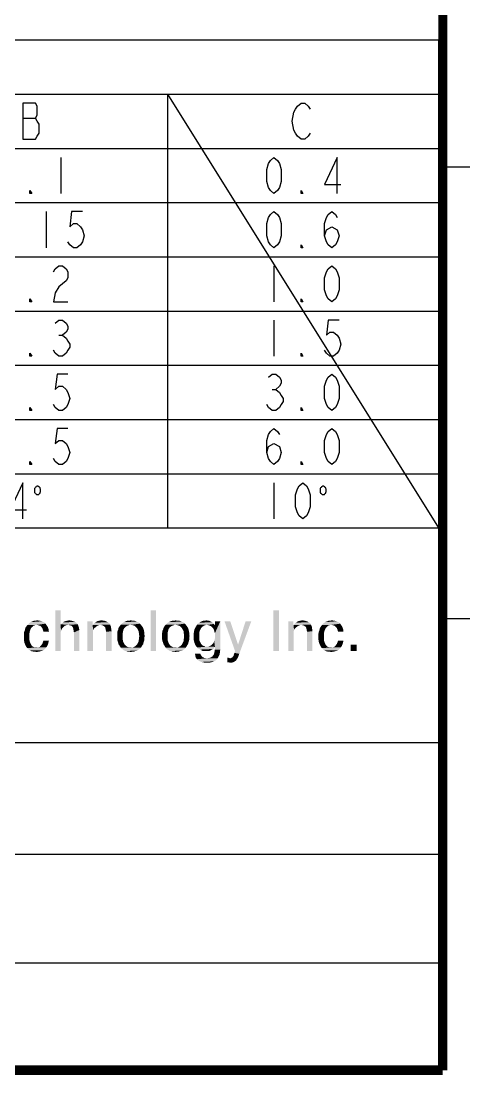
# Model space of a CAD drawing. Header units: millimetres. Extents: x 15 to 418, y 12 to 300.
# Drawn here: x 388.7 to 413.5, y 17.8 to 76.1 of the extents above; entities that cross this region are included whole.
import ezdxf

# ---------------------------------------------------------------- set-up
doc = ezdxf.new("R2010")
doc.units = ezdxf.units.MM
doc.header["$LTSCALE"] = 23.1
doc.layers.get('0').update_dxf_attribs({"linetype": 'CONTINUOUS'})

msp = doc.modelspace()

# ---------------------------------------------------------------- linework, layer by layer
at = {"color": 2, "linetype": 'Continuous'}
for p, q in [((341.757, 75.014), (411.757, 75.014)), ((411.757, 75.014), (411.757, 48.014)), ((341.757, 72.014), (411.757, 72.014)), ((396.757, 72.014), (396.757, 48.014)), ((341.757, 69.014), (411.757, 69.014)), ((341.757, 66.014), (411.757, 66.014)), ((341.757, 63.014), (411.757, 63.014)), ((341.757, 60.014), (411.757, 60.014)), ((341.757, 57.014), (411.757, 57.014)), ((341.757, 54.014), (411.757, 54.014)), ((341.757, 51.014), (411.757, 51.014)), ((226.877, 48.014), (411.752, 48.014)), ((341.757, 48.014), (411.757, 48.014)), ((411.752, 48.014), (411.752, 18.248)), ((251.877, 36.139), (411.752, 36.139)), ((251.877, 29.967), (411.752, 29.967)), ((291.877, 23.951), (411.752, 23.951)), ((226.877, 18.248), (411.752, 18.248))]:
    msp.add_line(p, q, dxfattribs=at)
msp.add_line((396.757, 72.014), (411.752, 48.014))
at = {"color": 5, "linetype": 'Continuous'}
for p, q in [((388.757, 70.681), (389.457, 70.681)), ((390.857, 68.514), (390.857, 66.514)), ((390.057, 65.514), (390.057, 63.514)), ((402.657, 62.514), (402.657, 60.514)), ((402.657, 59.514), (402.657, 57.514)), ((390.757, 58.681), (390.957, 58.681)), ((402.557, 55.681), (402.757, 55.681)), ((402.657, 50.514), (402.657, 48.514))]:
    msp.add_line(p, q, dxfattribs=at)
at = {"color": 7, "linetype": 'Continuous'}
for p, q in [((412, 68), (413.5, 68)), ((412, 43), (413.5, 43))]:
    msp.add_line(p, q, dxfattribs=at)
at = {"color": 7, "linetype": 'Continuous', "const_width": 0.5}
for points in [[(412, 18), (412, 293)], [(22, 18), (412, 18)]]:
    msp.add_lwpolyline(points, dxfattribs=at)
at = {"color": 5, "linetype": 'Continuous'}
for points in [[(388.757, 71.514), (388.757, 69.514), (389.457, 69.514), (389.557, 69.681), (389.657, 69.848), (389.657, 70.348), (389.557, 70.514), (389.457, 70.681), (389.557, 70.848), (389.557, 71.348), (389.457, 71.514), (388.757, 71.514)], [(404.657, 69.848), (404.557, 69.681), (404.357, 69.514), (404.157, 69.514), (403.957, 69.681), (403.857, 69.848), (403.757, 70.014), (403.657, 70.514), (403.757, 71.014), (403.857, 71.181), (403.957, 71.348), (404.157, 71.514), (404.357, 71.514), (404.557, 71.348), (404.657, 71.181)], [(402.657, 66.514), (402.457, 66.681), (402.357, 66.848), (402.257, 67.181), (402.257, 67.848), (402.357, 68.181), (402.457, 68.348), (402.657, 68.514), (402.857, 68.348), (402.957, 68.181), (403.057, 67.848), (403.057, 67.181), (402.957, 66.848), (402.857, 66.681), (402.657, 66.514)], [(406.157, 66.514), (406.157, 68.514), (405.457, 67.014), (406.357, 67.014)], [(389.257, 66.514), (389.157, 66.514), (389.157, 66.681), (389.257, 66.514)], [(404.257, 66.514), (404.157, 66.514), (404.157, 66.681), (404.257, 66.514)], [(392.057, 65.514), (391.457, 65.514), (391.357, 64.681), (391.557, 64.848), (391.757, 64.848), (391.957, 64.681), (392.057, 64.514), (392.157, 64.181), (392.057, 63.848), (391.957, 63.681), (391.757, 63.514), (391.557, 63.514), (391.357, 63.681), (391.257, 63.848)], [(402.657, 63.514), (402.457, 63.681), (402.357, 63.848), (402.257, 64.181), (402.257, 64.848), (402.357, 65.181), (402.457, 65.348), (402.657, 65.514), (402.857, 65.348), (402.957, 65.181), (403.057, 64.848), (403.057, 64.181), (402.957, 63.848), (402.857, 63.681), (402.657, 63.514)], [(405.457, 64.181), (405.557, 64.514), (405.857, 64.681), (406.157, 64.514), (406.257, 64.181), (406.157, 63.848), (406.057, 63.681), (405.857, 63.514), (405.657, 63.681), (405.557, 63.848), (405.457, 64.181), (405.457, 64.848), (405.557, 65.181), (405.657, 65.348), (405.857, 65.514), (406.057, 65.348), (406.157, 65.181)], [(404.257, 63.514), (404.157, 63.514), (404.157, 63.681), (404.257, 63.514)], [(390.457, 62.181), (390.557, 62.348), (390.757, 62.514), (390.957, 62.514), (391.157, 62.348), (391.257, 62.181), (391.257, 61.848), (391.157, 61.681), (390.957, 61.514), (390.757, 61.348), (390.557, 61.014), (390.457, 60.514), (391.257, 60.514)], [(405.857, 60.514), (405.657, 60.681), (405.557, 60.848), (405.457, 61.181), (405.457, 61.848), (405.557, 62.181), (405.657, 62.348), (405.857, 62.514), (406.057, 62.348), (406.157, 62.181), (406.257, 61.848), (406.257, 61.181), (406.157, 60.848), (406.057, 60.681), (405.857, 60.514)], [(389.257, 60.514), (389.157, 60.514), (389.157, 60.681), (389.257, 60.514)], [(404.257, 60.514), (404.157, 60.514), (404.157, 60.681), (404.257, 60.514)], [(390.557, 59.348), (390.757, 59.514), (390.957, 59.514), (391.157, 59.348), (391.257, 59.181), (391.257, 59.014), (391.157, 58.848), (390.957, 58.681), (391.157, 58.514), (391.257, 58.348), (391.357, 58.181), (391.357, 58.014), (391.257, 57.848), (391.157, 57.681), (390.957, 57.514), (390.757, 57.514), (390.557, 57.681), (390.457, 57.848)], [(406.257, 59.514), (405.657, 59.514), (405.557, 58.681), (405.757, 58.848), (405.957, 58.848), (406.157, 58.681), (406.257, 58.514), (406.357, 58.181), (406.257, 57.848), (406.157, 57.681), (405.957, 57.514), (405.757, 57.514), (405.557, 57.681), (405.457, 57.848)], [(389.257, 57.514), (389.157, 57.514), (389.157, 57.681), (389.257, 57.514)], [(404.257, 57.514), (404.157, 57.514), (404.157, 57.681), (404.257, 57.514)], [(391.257, 56.514), (390.657, 56.514), (390.557, 55.681), (390.757, 55.848), (390.957, 55.848), (391.157, 55.681), (391.257, 55.514), (391.357, 55.181), (391.257, 54.848), (391.157, 54.681), (390.957, 54.514), (390.757, 54.514), (390.557, 54.681), (390.457, 54.848)], [(402.357, 56.348), (402.557, 56.514), (402.757, 56.514), (402.957, 56.348), (403.057, 56.181), (403.057, 56.014), (402.957, 55.848), (402.757, 55.681), (402.957, 55.514), (403.057, 55.348), (403.157, 55.181), (403.157, 55.014), (403.057, 54.848), (402.957, 54.681), (402.757, 54.514), (402.557, 54.514), (402.357, 54.681), (402.257, 54.848)], [(405.857, 54.514), (405.657, 54.681), (405.557, 54.848), (405.457, 55.181), (405.457, 55.848), (405.557, 56.181), (405.657, 56.348), (405.857, 56.514), (406.057, 56.348), (406.157, 56.181), (406.257, 55.848), (406.257, 55.181), (406.157, 54.848), (406.057, 54.681), (405.857, 54.514)], [(389.257, 54.514), (389.157, 54.514), (389.157, 54.681), (389.257, 54.514)], [(404.257, 54.514), (404.157, 54.514), (404.157, 54.681), (404.257, 54.514)], [(391.257, 53.514), (390.657, 53.514), (390.557, 52.681), (390.757, 52.848), (390.957, 52.848), (391.157, 52.681), (391.257, 52.514), (391.357, 52.181), (391.257, 51.848), (391.157, 51.681), (390.957, 51.514), (390.757, 51.514), (390.557, 51.681), (390.457, 51.848)], [(402.257, 52.181), (402.357, 52.514), (402.657, 52.681), (402.957, 52.514), (403.057, 52.181), (402.957, 51.848), (402.857, 51.681), (402.657, 51.514), (402.457, 51.681), (402.357, 51.848), (402.257, 52.181), (402.257, 52.848), (402.357, 53.181), (402.457, 53.348), (402.657, 53.514), (402.857, 53.348), (402.957, 53.181)], [(405.857, 51.514), (405.657, 51.681), (405.557, 51.848), (405.457, 52.181), (405.457, 52.848), (405.557, 53.181), (405.657, 53.348), (405.857, 53.514), (406.057, 53.348), (406.157, 53.181), (406.257, 52.848), (406.257, 52.181), (406.157, 51.848), (406.057, 51.681), (405.857, 51.514)], [(389.257, 51.514), (389.157, 51.514), (389.157, 51.681), (389.257, 51.514)], [(404.257, 51.514), (404.157, 51.514), (404.157, 51.681), (404.257, 51.514)], [(388.757, 48.514), (388.757, 50.514), (388.057, 49.014), (388.957, 49.014)], [(389.747, 50.095), (389.747, 50.127), (389.747, 50.16), (389.721, 50.192), (389.721, 50.224), (389.695, 50.256), (389.669, 50.289), (389.644, 50.289), (389.618, 50.321), (389.566, 50.321), (389.54, 50.321), (389.515, 50.289), (389.489, 50.289), (389.463, 50.256), (389.437, 50.224), (389.411, 50.192), (389.411, 50.16), (389.411, 50.127), (389.411, 50.095), (389.411, 50.063), (389.411, 50.031), (389.411, 49.966), (389.437, 49.934), (389.463, 49.934), (389.489, 49.901), (389.515, 49.869), (389.54, 49.869), (389.566, 49.869), (389.618, 49.869), (389.644, 49.869), (389.669, 49.901), (389.695, 49.934), (389.721, 49.934), (389.721, 49.966), (389.747, 50.031), (389.747, 50.063), (389.747, 50.095)], [(404.257, 48.514), (404.057, 48.681), (403.957, 48.848), (403.857, 49.181), (403.857, 49.848), (403.957, 50.181), (404.057, 50.348), (404.257, 50.514), (404.457, 50.348), (404.557, 50.181), (404.657, 49.848), (404.657, 49.181), (404.557, 48.848), (404.457, 48.681), (404.257, 48.514)], [(405.547, 50.095), (405.547, 50.127), (405.547, 50.16), (405.521, 50.192), (405.521, 50.224), (405.495, 50.256), (405.469, 50.289), (405.444, 50.289), (405.418, 50.321), (405.366, 50.321), (405.34, 50.321), (405.315, 50.289), (405.289, 50.289), (405.263, 50.256), (405.237, 50.224), (405.211, 50.192), (405.211, 50.16), (405.211, 50.127), (405.211, 50.095), (405.211, 50.063), (405.211, 50.031), (405.211, 49.966), (405.237, 49.934), (405.263, 49.934), (405.289, 49.901), (405.315, 49.869), (405.34, 49.869), (405.366, 49.869), (405.418, 49.869), (405.444, 49.869), (405.469, 49.901), (405.495, 49.934), (405.521, 49.934), (405.521, 49.966), (405.547, 50.031), (405.547, 50.063), (405.547, 50.095)]]:
    msp.add_lwpolyline(points, dxfattribs=at)
for points in [[(390.853, 43.45), (390.853, 42.683), (390.553, 41.2)], [(390.853, 43.45), (390.553, 41.2), (390.553, 43.45)], [(396.137, 43.45), (395.837, 41.2), (395.837, 43.45)], [(395.837, 41.2), (396.137, 43.45), (396.137, 41.2)], [(402.937, 43.45), (402.62, 41.2), (402.62, 43.45)], [(402.62, 41.2), (402.937, 43.45), (402.937, 41.2)], [(389.287, 42.533), (388.92, 42.517), (388.97, 42.583)], [(389.537, 42.65), (389.437, 42.633), (388.97, 42.583)], [(389.537, 42.65), (388.97, 42.583), (389.02, 42.65)], [(389.437, 42.633), (389.353, 42.6), (388.97, 42.583)], [(388.97, 42.583), (389.353, 42.6), (389.287, 42.533)], [(389.02, 42.65), (389.07, 42.7), (390.02, 42.717)], [(389.537, 42.65), (389.02, 42.65), (390.02, 42.717)], [(390.02, 42.717), (389.07, 42.7), (389.12, 42.75)], [(389.92, 42.8), (389.12, 42.75), (389.187, 42.8)], [(389.12, 42.75), (389.92, 42.8), (390.02, 42.717)], [(389.187, 42.8), (389.253, 42.833), (389.82, 42.85)], [(389.187, 42.8), (389.82, 42.85), (389.92, 42.8)], [(389.82, 42.85), (389.253, 42.833), (389.32, 42.85)], [(389.47, 42.883), (389.687, 42.883), (389.32, 42.85)], [(389.47, 42.883), (389.32, 42.85), (389.387, 42.883)], [(389.32, 42.85), (389.687, 42.883), (389.82, 42.85)], [(389.47, 42.883), (389.553, 42.9), (389.687, 42.883)], [(389.603, 42.633), (389.537, 42.65), (390.02, 42.717)], [(389.653, 42.617), (389.603, 42.633), (390.02, 42.717)], [(389.653, 42.617), (390.02, 42.717), (390.087, 42.617)], [(390.087, 42.617), (389.72, 42.6), (389.653, 42.617)], [(389.753, 42.567), (389.72, 42.6), (390.087, 42.617)], [(389.803, 42.517), (389.753, 42.567), (390.087, 42.617)], [(389.803, 42.517), (390.087, 42.617), (390.153, 42.517)], [(390.853, 42.683), (390.87, 42.317), (390.553, 41.2)], [(390.853, 42.683), (390.92, 42.733), (391.737, 42.75)], [(390.853, 42.683), (391.737, 42.75), (391.803, 42.683)], [(390.853, 42.683), (391.803, 42.683), (391.27, 42.65)], [(390.853, 42.683), (391.27, 42.65), (391.17, 42.633)], [(390.853, 42.683), (391.17, 42.633), (391.087, 42.6)], [(390.853, 42.683), (391.087, 42.6), (391.003, 42.533)], [(390.853, 42.683), (391.003, 42.533), (390.937, 42.467)], [(390.853, 42.683), (390.937, 42.467), (390.87, 42.317)], [(391.737, 42.75), (390.92, 42.733), (390.987, 42.783)], [(391.653, 42.817), (390.987, 42.783), (391.037, 42.833)], [(390.987, 42.783), (391.653, 42.817), (391.737, 42.75)], [(391.553, 42.85), (391.037, 42.833), (391.103, 42.85)], [(391.037, 42.833), (391.553, 42.85), (391.653, 42.817)], [(391.453, 42.883), (391.103, 42.85), (391.22, 42.883)], [(391.103, 42.85), (391.453, 42.883), (391.553, 42.85)], [(391.22, 42.883), (391.337, 42.9), (391.453, 42.883)], [(391.337, 42.633), (391.27, 42.65), (391.803, 42.683)], [(391.403, 42.617), (391.337, 42.633), (391.803, 42.683)], [(391.453, 42.6), (391.403, 42.617), (391.803, 42.683)], [(391.453, 42.6), (391.803, 42.683), (391.837, 42.583)], [(391.837, 42.583), (391.503, 42.55), (391.453, 42.6)], [(391.537, 42.5), (391.503, 42.55), (391.837, 42.583)], [(391.537, 42.5), (391.837, 42.583), (391.87, 42.483)], [(392.62, 42.85), (392.62, 42.65), (392.337, 41.2)], [(392.62, 42.85), (392.337, 41.2), (392.337, 42.85)], [(392.62, 42.65), (392.653, 42.367), (392.337, 41.2)], [(393.587, 42.667), (392.62, 42.65), (392.687, 42.717)], [(393.053, 42.65), (392.62, 42.65), (393.587, 42.667)], [(392.62, 42.65), (393.053, 42.65), (392.97, 42.633)], [(392.62, 42.65), (392.97, 42.633), (392.887, 42.6)], [(392.62, 42.65), (392.887, 42.6), (392.82, 42.55)], [(392.62, 42.65), (392.82, 42.55), (392.737, 42.483)], [(392.62, 42.65), (392.737, 42.483), (392.687, 42.433)], [(392.62, 42.65), (392.687, 42.433), (392.653, 42.367)], [(393.537, 42.75), (392.687, 42.717), (392.753, 42.767)], [(392.687, 42.717), (393.537, 42.75), (393.587, 42.667)], [(393.453, 42.8), (392.753, 42.767), (392.82, 42.817)], [(392.753, 42.767), (393.453, 42.8), (393.537, 42.75)], [(393.353, 42.85), (392.82, 42.817), (392.87, 42.85)], [(392.82, 42.817), (393.353, 42.85), (393.453, 42.8)], [(393.253, 42.883), (392.87, 42.85), (392.987, 42.883)], [(392.87, 42.85), (393.253, 42.883), (393.353, 42.85)], [(392.987, 42.883), (393.12, 42.9), (393.253, 42.883)], [(393.12, 42.633), (393.053, 42.65), (393.587, 42.667)], [(393.187, 42.617), (393.12, 42.633), (393.587, 42.667)], [(393.237, 42.583), (393.187, 42.617), (393.587, 42.667)], [(393.287, 42.55), (393.237, 42.583), (393.587, 42.667)], [(393.287, 42.55), (393.587, 42.667), (393.637, 42.55)], [(394.537, 42.6), (394.453, 42.55), (394.087, 42.533)], [(394.537, 42.6), (394.087, 42.533), (394.137, 42.6)], [(394.737, 42.65), (394.137, 42.6), (394.187, 42.667)], [(394.737, 42.65), (394.637, 42.633), (394.137, 42.6)], [(394.137, 42.6), (394.637, 42.633), (394.537, 42.6)], [(395.237, 42.717), (394.187, 42.667), (394.237, 42.717)], [(394.737, 42.65), (394.187, 42.667), (395.237, 42.717)], [(395.187, 42.767), (394.237, 42.717), (394.303, 42.767)], [(394.237, 42.717), (395.187, 42.767), (395.237, 42.717)], [(395.12, 42.8), (394.303, 42.767), (394.353, 42.8)], [(394.303, 42.767), (395.12, 42.8), (395.187, 42.767)], [(395.053, 42.833), (394.353, 42.8), (394.42, 42.833)], [(394.353, 42.8), (395.053, 42.833), (395.12, 42.8)], [(394.987, 42.867), (394.42, 42.833), (394.503, 42.867)], [(394.42, 42.833), (394.987, 42.867), (395.053, 42.833)], [(394.82, 42.883), (394.903, 42.883), (394.503, 42.867)], [(394.653, 42.883), (394.82, 42.883), (394.503, 42.867)], [(394.653, 42.883), (394.503, 42.867), (394.57, 42.883)], [(394.503, 42.867), (394.903, 42.883), (394.987, 42.867)], [(394.653, 42.883), (394.737, 42.9), (394.82, 42.883)], [(394.737, 42.65), (395.237, 42.717), (395.303, 42.65)], [(395.303, 42.65), (394.837, 42.633), (394.737, 42.65)], [(394.937, 42.6), (394.837, 42.633), (395.303, 42.65)], [(394.937, 42.6), (395.303, 42.65), (395.337, 42.6)], [(395.337, 42.6), (395.003, 42.55), (394.937, 42.6)], [(395.003, 42.55), (395.337, 42.6), (395.387, 42.533)], [(397.02, 42.6), (396.937, 42.55), (396.57, 42.533)], [(397.02, 42.6), (396.57, 42.533), (396.62, 42.6)], [(397.22, 42.65), (396.62, 42.6), (396.67, 42.667)], [(397.22, 42.65), (397.12, 42.633), (396.62, 42.6)], [(396.62, 42.6), (397.12, 42.633), (397.02, 42.6)], [(397.72, 42.717), (396.67, 42.667), (396.72, 42.717)], [(397.22, 42.65), (396.67, 42.667), (397.72, 42.717)], [(397.67, 42.767), (396.72, 42.717), (396.787, 42.767)], [(396.72, 42.717), (397.67, 42.767), (397.72, 42.717)], [(397.603, 42.8), (396.787, 42.767), (396.837, 42.8)], [(396.787, 42.767), (397.603, 42.8), (397.67, 42.767)], [(397.537, 42.833), (396.837, 42.8), (396.903, 42.833)], [(396.837, 42.8), (397.537, 42.833), (397.603, 42.8)], [(397.47, 42.867), (396.903, 42.833), (396.987, 42.867)], [(396.903, 42.833), (397.47, 42.867), (397.537, 42.833)], [(397.303, 42.883), (397.387, 42.883), (396.987, 42.867)], [(397.137, 42.883), (397.303, 42.883), (396.987, 42.867)], [(397.137, 42.883), (396.987, 42.867), (397.053, 42.883)], [(396.987, 42.867), (397.387, 42.883), (397.47, 42.867)], [(397.137, 42.883), (397.22, 42.9), (397.303, 42.883)], [(397.22, 42.65), (397.72, 42.717), (397.787, 42.65)], [(397.787, 42.65), (397.32, 42.633), (397.22, 42.65)], [(397.42, 42.6), (397.32, 42.633), (397.787, 42.65)], [(397.42, 42.6), (397.787, 42.65), (397.82, 42.6)], [(397.82, 42.6), (397.487, 42.55), (397.42, 42.6)], [(397.487, 42.55), (397.82, 42.6), (397.87, 42.533)], [(398.77, 42.6), (398.703, 42.55), (398.32, 42.533)], [(398.77, 42.6), (398.32, 42.533), (398.37, 42.6)], [(398.953, 42.65), (398.37, 42.6), (398.403, 42.667)], [(398.953, 42.65), (398.853, 42.633), (398.37, 42.6)], [(398.37, 42.6), (398.853, 42.633), (398.77, 42.6)], [(399.337, 42.7), (398.403, 42.667), (398.453, 42.717)], [(398.953, 42.65), (398.403, 42.667), (399.337, 42.7)], [(399.287, 42.767), (398.453, 42.717), (398.52, 42.767)], [(398.453, 42.717), (399.287, 42.767), (399.337, 42.7)], [(399.22, 42.8), (398.52, 42.767), (398.57, 42.8)], [(398.52, 42.767), (399.22, 42.8), (399.287, 42.767)], [(399.17, 42.833), (398.57, 42.8), (398.637, 42.833)], [(398.57, 42.8), (399.17, 42.833), (399.22, 42.8)], [(398.637, 42.833), (398.703, 42.867), (399.053, 42.883)], [(398.637, 42.833), (399.053, 42.883), (399.17, 42.833)], [(398.837, 42.883), (399.053, 42.883), (398.703, 42.867)], [(398.837, 42.883), (398.703, 42.867), (398.77, 42.883)], [(398.837, 42.883), (398.903, 42.9), (399.053, 42.883)], [(399.037, 42.633), (398.953, 42.65), (399.337, 42.7)], [(399.037, 42.633), (399.337, 42.7), (399.403, 42.633)], [(399.403, 42.633), (399.12, 42.6), (399.037, 42.633)], [(399.187, 42.567), (399.12, 42.6), (399.403, 42.633)], [(399.253, 42.5), (399.187, 42.567), (399.403, 42.633)], [(399.253, 42.5), (399.403, 42.633), (399.687, 42.85)], [(399.32, 42.417), (399.253, 42.5), (399.687, 42.85)], [(399.353, 42.317), (399.32, 42.417), (399.687, 42.85)], [(399.387, 42.183), (399.353, 42.317), (399.687, 42.85)], [(399.353, 41.767), (399.387, 41.9), (399.687, 42.85)], [(399.387, 41.433), (399.353, 41.767), (399.687, 42.85)], [(399.403, 42.05), (399.387, 42.183), (399.687, 42.85)], [(399.387, 41.9), (399.403, 42.05), (399.687, 42.85)], [(399.387, 41.283), (399.387, 41.433), (399.687, 42.85)], [(399.387, 41.283), (399.687, 42.85), (399.687, 41.283)], [(399.687, 42.85), (399.403, 42.633), (399.403, 42.85)], [(400.237, 42.85), (400.503, 41.2), (399.92, 42.85)], [(400.237, 42.85), (400.67, 41.55), (400.503, 41.2)], [(400.47, 41.1), (400.503, 41.2), (401.403, 42.85)], [(400.47, 41.1), (401.403, 42.85), (400.737, 41.05)], [(400.503, 41.2), (400.67, 41.55), (401.403, 42.85)], [(401.403, 42.85), (400.67, 41.55), (401.087, 42.85)], [(403.737, 42.85), (403.737, 42.65), (403.453, 41.2)], [(403.737, 42.85), (403.453, 41.2), (403.453, 42.85)], [(403.737, 42.65), (403.77, 42.367), (403.453, 41.2)], [(404.703, 42.667), (403.737, 42.65), (403.803, 42.717)], [(404.17, 42.65), (403.737, 42.65), (404.703, 42.667)], [(403.737, 42.65), (404.17, 42.65), (404.087, 42.633)], [(403.737, 42.65), (404.087, 42.633), (404.003, 42.6)], [(403.737, 42.65), (404.003, 42.6), (403.937, 42.55)], [(403.737, 42.65), (403.937, 42.55), (403.853, 42.483)], [(403.737, 42.65), (403.853, 42.483), (403.803, 42.433)], [(403.737, 42.65), (403.803, 42.433), (403.77, 42.367)], [(404.653, 42.75), (403.803, 42.717), (403.87, 42.767)], [(403.803, 42.717), (404.653, 42.75), (404.703, 42.667)], [(404.57, 42.8), (403.87, 42.767), (403.937, 42.817)], [(403.87, 42.767), (404.57, 42.8), (404.653, 42.75)], [(404.47, 42.85), (403.937, 42.817), (403.987, 42.85)], [(403.937, 42.817), (404.47, 42.85), (404.57, 42.8)], [(404.37, 42.883), (403.987, 42.85), (404.103, 42.883)], [(403.987, 42.85), (404.37, 42.883), (404.47, 42.85)], [(404.103, 42.883), (404.237, 42.9), (404.37, 42.883)], [(404.237, 42.633), (404.17, 42.65), (404.703, 42.667)], [(404.303, 42.617), (404.237, 42.633), (404.703, 42.667)], [(404.353, 42.583), (404.303, 42.617), (404.703, 42.667)], [(404.403, 42.55), (404.353, 42.583), (404.703, 42.667)], [(404.403, 42.55), (404.703, 42.667), (404.753, 42.55)], [(405.587, 42.533), (405.22, 42.517), (405.27, 42.583)], [(405.837, 42.65), (405.737, 42.633), (405.27, 42.583)], [(405.837, 42.65), (405.27, 42.583), (405.32, 42.65)], [(405.737, 42.633), (405.653, 42.6), (405.27, 42.583)], [(405.27, 42.583), (405.653, 42.6), (405.587, 42.533)], [(405.32, 42.65), (405.37, 42.7), (406.32, 42.717)], [(405.837, 42.65), (405.32, 42.65), (406.32, 42.717)], [(406.32, 42.717), (405.37, 42.7), (405.42, 42.75)], [(406.22, 42.8), (405.42, 42.75), (405.487, 42.8)], [(405.42, 42.75), (406.22, 42.8), (406.32, 42.717)], [(405.487, 42.8), (405.553, 42.833), (406.12, 42.85)], [(405.487, 42.8), (406.12, 42.85), (406.22, 42.8)], [(406.12, 42.85), (405.553, 42.833), (405.62, 42.85)], [(405.77, 42.883), (405.987, 42.883), (405.62, 42.85)], [(405.77, 42.883), (405.62, 42.85), (405.687, 42.883)], [(405.62, 42.85), (405.987, 42.883), (406.12, 42.85)], [(405.77, 42.883), (405.853, 42.9), (405.987, 42.883)], [(405.903, 42.633), (405.837, 42.65), (406.32, 42.717)], [(405.953, 42.617), (405.903, 42.633), (406.32, 42.717)], [(405.953, 42.617), (406.32, 42.717), (406.387, 42.617)], [(406.387, 42.617), (406.02, 42.6), (405.953, 42.617)], [(406.053, 42.567), (406.02, 42.6), (406.387, 42.617)], [(406.103, 42.517), (406.053, 42.567), (406.387, 42.617)], [(406.103, 42.517), (406.387, 42.617), (406.453, 42.517)], [(389.137, 42.25), (388.82, 42.183), (388.837, 42.267)], [(388.82, 42.183), (389.137, 42.25), (389.12, 42.133)], [(389.12, 42.133), (388.82, 42.1), (388.82, 42.183)], [(388.82, 42), (388.82, 42.1), (389.12, 42.133)], [(388.82, 42), (389.12, 42.133), (389.12, 41.983)], [(389.12, 41.983), (388.82, 41.9), (388.82, 42)], [(388.82, 41.9), (389.12, 41.983), (389.12, 41.867)], [(388.837, 42.267), (388.87, 42.35), (389.17, 42.367)], [(388.837, 42.267), (389.17, 42.367), (389.137, 42.25)], [(389.17, 42.367), (388.87, 42.35), (388.887, 42.433)], [(389.22, 42.467), (388.887, 42.433), (388.92, 42.517)], [(388.887, 42.433), (389.22, 42.467), (389.17, 42.367)], [(388.92, 42.517), (389.287, 42.533), (389.22, 42.467)], [(390.153, 42.517), (389.837, 42.467), (389.803, 42.517)], [(389.837, 42.467), (390.153, 42.517), (390.187, 42.4)], [(390.187, 42.4), (389.87, 42.383), (389.837, 42.467)], [(389.903, 42.283), (389.87, 42.383), (390.187, 42.4)], [(389.903, 42.283), (390.187, 42.4), (390.203, 42.283)], [(390.87, 42.317), (390.853, 42.217), (390.553, 41.2)], [(390.853, 42.217), (390.853, 42.117), (390.553, 41.2)], [(390.553, 41.2), (390.853, 42.117), (390.853, 41.2)], [(390.937, 42.467), (390.903, 42.383), (390.87, 42.317)], [(391.87, 42.483), (391.553, 42.433), (391.537, 42.5)], [(391.553, 42.433), (391.87, 42.483), (391.887, 42.367)], [(391.887, 42.367), (391.57, 42.333), (391.553, 42.433)], [(391.587, 42.233), (391.57, 42.333), (391.887, 42.367)], [(391.587, 41.2), (391.587, 42.233), (391.887, 42.367)], [(391.587, 41.2), (391.887, 42.367), (391.887, 41.2)], [(392.653, 42.367), (392.637, 42.3), (392.337, 41.2)], [(392.637, 42.3), (392.637, 42.233), (392.337, 41.2)], [(392.337, 41.2), (392.637, 42.233), (392.637, 41.2)], [(393.637, 42.55), (393.32, 42.5), (393.287, 42.55)], [(393.337, 42.433), (393.32, 42.5), (393.637, 42.55)], [(393.337, 42.433), (393.637, 42.55), (393.653, 42.433)], [(393.653, 42.433), (393.353, 42.35), (393.337, 42.433)], [(393.353, 42.35), (393.653, 42.433), (393.67, 42.3)], [(393.67, 42.3), (393.37, 42.267), (393.353, 42.35)], [(393.37, 41.2), (393.37, 42.267), (393.67, 42.3)], [(393.37, 41.2), (393.67, 42.3), (393.67, 41.2)], [(394.303, 42.283), (393.987, 42.217), (394.003, 42.317)], [(393.987, 42.217), (394.303, 42.283), (394.287, 42.167)], [(394.287, 42.167), (393.987, 42.133), (393.987, 42.217)], [(393.987, 42.033), (393.987, 42.133), (394.287, 42.167)], [(393.987, 42.033), (394.287, 42.167), (394.287, 42.017)], [(394.287, 42.017), (393.987, 41.933), (393.987, 42.033)], [(393.987, 41.933), (394.287, 42.017), (394.287, 41.867)], [(394.003, 42.317), (394.037, 42.383), (394.337, 42.4)], [(394.003, 42.317), (394.337, 42.4), (394.303, 42.283)], [(394.337, 42.4), (394.037, 42.383), (394.053, 42.467)], [(394.387, 42.483), (394.053, 42.467), (394.087, 42.533)], [(394.053, 42.467), (394.387, 42.483), (394.337, 42.4)], [(394.087, 42.533), (394.453, 42.55), (394.387, 42.483)], [(395.387, 42.533), (395.07, 42.483), (395.003, 42.55)], [(395.07, 42.483), (395.387, 42.533), (395.42, 42.467)], [(395.42, 42.467), (395.12, 42.4), (395.07, 42.483)], [(395.12, 42.4), (395.42, 42.467), (395.453, 42.383)], [(395.453, 42.383), (395.17, 42.3), (395.12, 42.4)], [(395.17, 42.3), (395.453, 42.383), (395.47, 42.3)], [(395.47, 42.3), (395.187, 42.167), (395.17, 42.3)], [(395.47, 42.3), (395.487, 42.217), (395.187, 42.167)], [(395.187, 42.167), (395.487, 42.217), (395.487, 42.133)], [(395.487, 42.133), (395.203, 42.033), (395.187, 42.167)], [(395.503, 42.033), (395.487, 41.933), (395.187, 41.883)], [(395.503, 42.033), (395.187, 41.883), (395.203, 42.033)], [(395.203, 42.033), (395.487, 42.133), (395.503, 42.033)], [(396.787, 42.283), (396.47, 42.217), (396.487, 42.317)], [(396.47, 42.217), (396.787, 42.283), (396.77, 42.167)], [(396.77, 42.167), (396.47, 42.133), (396.47, 42.217)], [(396.47, 42.033), (396.47, 42.133), (396.77, 42.167)], [(396.47, 42.033), (396.77, 42.167), (396.77, 42.017)], [(396.77, 42.017), (396.47, 41.933), (396.47, 42.033)], [(396.47, 41.933), (396.77, 42.017), (396.77, 41.867)], [(396.487, 42.317), (396.52, 42.383), (396.82, 42.4)], [(396.487, 42.317), (396.82, 42.4), (396.787, 42.283)], [(396.82, 42.4), (396.52, 42.383), (396.537, 42.467)], [(396.87, 42.483), (396.537, 42.467), (396.57, 42.533)], [(396.537, 42.467), (396.87, 42.483), (396.82, 42.4)], [(396.57, 42.533), (396.937, 42.55), (396.87, 42.483)], [(397.87, 42.533), (397.553, 42.483), (397.487, 42.55)], [(397.553, 42.483), (397.87, 42.533), (397.903, 42.467)], [(397.903, 42.467), (397.603, 42.4), (397.553, 42.483)], [(397.603, 42.4), (397.903, 42.467), (397.937, 42.383)], [(397.937, 42.383), (397.653, 42.3), (397.603, 42.4)], [(397.653, 42.3), (397.937, 42.383), (397.953, 42.3)], [(397.953, 42.3), (397.67, 42.167), (397.653, 42.3)], [(397.953, 42.3), (397.97, 42.217), (397.67, 42.167)], [(397.67, 42.167), (397.97, 42.217), (397.97, 42.133)], [(397.97, 42.133), (397.687, 42.033), (397.67, 42.167)], [(397.987, 42.033), (397.97, 41.933), (397.67, 41.883)], [(397.987, 42.033), (397.67, 41.883), (397.687, 42.033)], [(397.687, 42.033), (397.97, 42.133), (397.987, 42.033)], [(398.537, 42.283), (398.22, 42.2), (398.237, 42.3)], [(398.22, 42.2), (398.537, 42.283), (398.52, 42.15)], [(398.52, 42.15), (398.22, 42.1), (398.22, 42.2)], [(398.22, 42), (398.22, 42.1), (398.52, 42.15)], [(398.22, 42), (398.52, 42.15), (398.52, 42)], [(398.52, 42), (398.22, 41.9), (398.22, 42)], [(398.22, 41.9), (398.52, 42), (398.52, 41.867)], [(398.237, 42.3), (398.253, 42.383), (398.587, 42.4)], [(398.237, 42.3), (398.587, 42.4), (398.537, 42.283)], [(398.587, 42.4), (398.253, 42.383), (398.287, 42.45)], [(398.637, 42.483), (398.287, 42.45), (398.32, 42.533)], [(398.287, 42.45), (398.637, 42.483), (398.587, 42.4)], [(398.32, 42.533), (398.703, 42.55), (398.637, 42.483)], [(403.77, 42.367), (403.753, 42.3), (403.453, 41.2)], [(403.753, 42.3), (403.753, 42.233), (403.453, 41.2)], [(403.453, 41.2), (403.753, 42.233), (403.753, 41.2)], [(404.753, 42.55), (404.437, 42.5), (404.403, 42.55)], [(404.453, 42.433), (404.437, 42.5), (404.753, 42.55)], [(404.453, 42.433), (404.753, 42.55), (404.77, 42.433)], [(404.77, 42.433), (404.47, 42.35), (404.453, 42.433)], [(404.47, 42.35), (404.77, 42.433), (404.787, 42.3)], [(404.787, 42.3), (404.487, 42.267), (404.47, 42.35)], [(404.487, 41.2), (404.487, 42.267), (404.787, 42.3)], [(404.487, 41.2), (404.787, 42.3), (404.787, 41.2)], [(405.437, 42.25), (405.12, 42.183), (405.137, 42.267)], [(405.12, 42.183), (405.437, 42.25), (405.42, 42.133)], [(405.42, 42.133), (405.12, 42.1), (405.12, 42.183)], [(405.12, 42), (405.12, 42.1), (405.42, 42.133)], [(405.12, 42), (405.42, 42.133), (405.42, 41.983)], [(405.42, 41.983), (405.12, 41.9), (405.12, 42)], [(405.12, 41.9), (405.42, 41.983), (405.42, 41.867)], [(405.137, 42.267), (405.17, 42.35), (405.47, 42.367)], [(405.137, 42.267), (405.47, 42.367), (405.437, 42.25)], [(405.47, 42.367), (405.17, 42.35), (405.187, 42.433)], [(405.52, 42.467), (405.187, 42.433), (405.22, 42.517)], [(405.187, 42.433), (405.52, 42.467), (405.47, 42.367)], [(405.22, 42.517), (405.587, 42.533), (405.52, 42.467)], [(406.453, 42.517), (406.137, 42.467), (406.103, 42.517)], [(406.137, 42.467), (406.453, 42.517), (406.487, 42.4)], [(406.487, 42.4), (406.17, 42.383), (406.137, 42.467)], [(406.203, 42.283), (406.17, 42.383), (406.487, 42.4)], [(406.203, 42.283), (406.487, 42.4), (406.503, 42.283)], [(389.12, 41.867), (388.82, 41.817), (388.82, 41.9)], [(388.82, 41.817), (389.12, 41.867), (389.137, 41.75)], [(389.137, 41.75), (388.837, 41.717), (388.82, 41.817)], [(388.853, 41.65), (388.837, 41.717), (389.137, 41.75)], [(388.853, 41.65), (389.137, 41.75), (389.17, 41.65)], [(389.17, 41.65), (388.887, 41.567), (388.853, 41.65)], [(388.887, 41.567), (389.17, 41.65), (389.22, 41.55)], [(389.22, 41.55), (388.92, 41.5), (388.887, 41.567)], [(388.92, 41.5), (389.22, 41.55), (389.27, 41.483)], [(389.27, 41.483), (388.953, 41.433), (388.92, 41.5)], [(388.953, 41.433), (389.27, 41.483), (389.337, 41.433)], [(389.337, 41.433), (389.003, 41.367), (388.953, 41.433)], [(389.337, 41.433), (389.42, 41.4), (389.003, 41.367)], [(389.587, 41.4), (390.053, 41.4), (389.003, 41.367)], [(389.52, 41.4), (389.587, 41.4), (389.003, 41.367)], [(389.42, 41.4), (389.52, 41.4), (389.003, 41.367)], [(389.053, 41.317), (389.003, 41.367), (390.053, 41.4)], [(389.053, 41.317), (390.053, 41.4), (389.97, 41.3)], [(389.587, 41.4), (389.637, 41.417), (390.12, 41.5)], [(389.587, 41.4), (390.12, 41.5), (390.053, 41.4)], [(389.637, 41.417), (389.703, 41.433), (390.12, 41.5)], [(389.703, 41.433), (389.737, 41.483), (390.12, 41.5)], [(390.12, 41.5), (389.737, 41.483), (389.787, 41.533)], [(389.787, 41.533), (389.837, 41.6), (390.17, 41.633)], [(389.787, 41.533), (390.17, 41.633), (390.12, 41.5)], [(390.17, 41.633), (389.837, 41.6), (389.87, 41.683)], [(390.203, 41.783), (389.87, 41.683), (389.903, 41.783)], [(389.87, 41.683), (390.203, 41.783), (390.17, 41.633)], [(394.287, 41.867), (393.987, 41.833), (393.987, 41.933)], [(394.003, 41.75), (393.987, 41.833), (394.287, 41.867)], [(394.003, 41.75), (394.287, 41.867), (394.303, 41.75)], [(394.303, 41.75), (394.037, 41.667), (394.003, 41.75)], [(394.037, 41.667), (394.303, 41.75), (394.353, 41.633)], [(394.353, 41.633), (394.053, 41.583), (394.037, 41.667)], [(394.053, 41.583), (394.353, 41.633), (394.403, 41.55)], [(394.403, 41.55), (394.103, 41.517), (394.053, 41.583)], [(394.103, 41.517), (394.403, 41.55), (394.47, 41.483)], [(394.47, 41.483), (394.137, 41.45), (394.103, 41.517)], [(394.137, 41.45), (394.47, 41.483), (394.553, 41.433)], [(394.553, 41.433), (394.187, 41.383), (394.137, 41.45)], [(394.553, 41.433), (394.637, 41.4), (394.187, 41.383)], [(394.737, 41.4), (394.837, 41.4), (394.187, 41.383)], [(394.637, 41.4), (394.737, 41.4), (394.187, 41.383)], [(395.287, 41.383), (394.187, 41.383), (394.837, 41.4)], [(394.837, 41.4), (394.92, 41.433), (395.337, 41.45)], [(394.837, 41.4), (395.337, 41.45), (395.287, 41.383)], [(395.337, 41.45), (394.92, 41.433), (395.003, 41.483)], [(395.37, 41.517), (395.003, 41.483), (395.07, 41.55)], [(395.003, 41.483), (395.37, 41.517), (395.337, 41.45)], [(395.42, 41.583), (395.07, 41.55), (395.12, 41.633)], [(395.07, 41.55), (395.42, 41.583), (395.37, 41.517)], [(395.47, 41.75), (395.437, 41.667), (395.12, 41.633)], [(395.47, 41.75), (395.12, 41.633), (395.17, 41.75)], [(395.12, 41.633), (395.437, 41.667), (395.42, 41.583)], [(395.487, 41.833), (395.17, 41.75), (395.187, 41.883)], [(395.17, 41.75), (395.487, 41.833), (395.47, 41.75)], [(395.187, 41.883), (395.487, 41.933), (395.487, 41.833)], [(396.77, 41.867), (396.47, 41.833), (396.47, 41.933)], [(396.487, 41.75), (396.47, 41.833), (396.77, 41.867)], [(396.487, 41.75), (396.77, 41.867), (396.787, 41.75)], [(396.787, 41.75), (396.52, 41.667), (396.487, 41.75)], [(396.52, 41.667), (396.787, 41.75), (396.837, 41.633)], [(396.837, 41.633), (396.537, 41.583), (396.52, 41.667)], [(396.537, 41.583), (396.837, 41.633), (396.887, 41.55)], [(396.887, 41.55), (396.587, 41.517), (396.537, 41.583)], [(396.587, 41.517), (396.887, 41.55), (396.953, 41.483)], [(396.953, 41.483), (396.62, 41.45), (396.587, 41.517)], [(396.62, 41.45), (396.953, 41.483), (397.037, 41.433)], [(397.037, 41.433), (396.67, 41.383), (396.62, 41.45)], [(397.037, 41.433), (397.12, 41.4), (396.67, 41.383)], [(397.22, 41.4), (397.32, 41.4), (396.67, 41.383)], [(397.12, 41.4), (397.22, 41.4), (396.67, 41.383)], [(397.77, 41.383), (396.67, 41.383), (397.32, 41.4)], [(397.32, 41.4), (397.403, 41.433), (397.82, 41.45)], [(397.32, 41.4), (397.82, 41.45), (397.77, 41.383)], [(397.82, 41.45), (397.403, 41.433), (397.487, 41.483)], [(397.853, 41.517), (397.487, 41.483), (397.553, 41.55)], [(397.487, 41.483), (397.853, 41.517), (397.82, 41.45)], [(397.903, 41.583), (397.553, 41.55), (397.603, 41.633)], [(397.553, 41.55), (397.903, 41.583), (397.853, 41.517)], [(397.953, 41.75), (397.92, 41.667), (397.603, 41.633)], [(397.953, 41.75), (397.603, 41.633), (397.653, 41.75)], [(397.603, 41.633), (397.92, 41.667), (397.903, 41.583)], [(397.97, 41.833), (397.653, 41.75), (397.67, 41.883)], [(397.653, 41.75), (397.97, 41.833), (397.953, 41.75)], [(397.67, 41.883), (397.97, 41.933), (397.97, 41.833)], [(398.52, 41.867), (398.22, 41.817), (398.22, 41.9)], [(398.22, 41.817), (398.52, 41.867), (398.537, 41.767)], [(398.537, 41.767), (398.237, 41.733), (398.22, 41.817)], [(398.253, 41.667), (398.237, 41.733), (398.537, 41.767)], [(398.253, 41.667), (398.537, 41.767), (398.587, 41.667)], [(398.587, 41.667), (398.287, 41.583), (398.253, 41.667)], [(398.287, 41.583), (398.587, 41.667), (398.637, 41.583)], [(398.637, 41.583), (398.32, 41.517), (398.287, 41.583)], [(398.32, 41.517), (398.637, 41.583), (398.703, 41.517)], [(398.703, 41.517), (398.353, 41.467), (398.32, 41.517)], [(398.703, 41.517), (398.77, 41.483), (398.353, 41.467)], [(398.353, 41.467), (398.77, 41.483), (398.853, 41.45)], [(398.853, 41.45), (398.403, 41.4), (398.353, 41.467)], [(399.037, 41.45), (399.387, 41.433), (398.403, 41.4)], [(398.937, 41.45), (399.037, 41.45), (398.403, 41.4)], [(398.853, 41.45), (398.937, 41.45), (398.403, 41.4)], [(398.403, 41.4), (399.387, 41.433), (399.337, 41.367)], [(399.337, 41.367), (398.453, 41.35), (398.403, 41.4)], [(399.037, 41.45), (399.103, 41.483), (399.187, 41.517)], [(399.387, 41.433), (399.037, 41.45), (399.187, 41.517)], [(399.387, 41.433), (399.187, 41.517), (399.253, 41.583)], [(399.387, 41.433), (399.253, 41.583), (399.32, 41.667)], [(399.387, 41.433), (399.32, 41.667), (399.353, 41.767)], [(405.42, 41.867), (405.12, 41.817), (405.12, 41.9)], [(405.12, 41.817), (405.42, 41.867), (405.437, 41.75)], [(405.437, 41.75), (405.137, 41.717), (405.12, 41.817)], [(405.153, 41.65), (405.137, 41.717), (405.437, 41.75)], [(405.153, 41.65), (405.437, 41.75), (405.47, 41.65)], [(405.47, 41.65), (405.187, 41.567), (405.153, 41.65)], [(405.187, 41.567), (405.47, 41.65), (405.52, 41.55)], [(405.52, 41.55), (405.22, 41.5), (405.187, 41.567)], [(405.22, 41.5), (405.52, 41.55), (405.57, 41.483)], [(405.57, 41.483), (405.253, 41.433), (405.22, 41.5)], [(405.253, 41.433), (405.57, 41.483), (405.637, 41.433)], [(405.637, 41.433), (405.303, 41.367), (405.253, 41.433)], [(405.637, 41.433), (405.72, 41.4), (405.303, 41.367)], [(405.887, 41.4), (406.353, 41.4), (405.303, 41.367)], [(405.82, 41.4), (405.887, 41.4), (405.303, 41.367)], [(405.72, 41.4), (405.82, 41.4), (405.303, 41.367)], [(405.353, 41.317), (405.303, 41.367), (406.353, 41.4)], [(405.353, 41.317), (406.353, 41.4), (406.27, 41.3)], [(405.887, 41.4), (405.937, 41.417), (406.42, 41.5)], [(405.887, 41.4), (406.42, 41.5), (406.353, 41.4)], [(405.937, 41.417), (406.003, 41.433), (406.42, 41.5)], [(406.003, 41.433), (406.037, 41.483), (406.42, 41.5)], [(406.42, 41.5), (406.037, 41.483), (406.087, 41.533)], [(406.087, 41.533), (406.137, 41.6), (406.47, 41.633)], [(406.087, 41.533), (406.47, 41.633), (406.42, 41.5)], [(406.47, 41.633), (406.137, 41.6), (406.17, 41.683)], [(406.503, 41.783), (406.17, 41.683), (406.203, 41.783)], [(406.17, 41.683), (406.503, 41.783), (406.47, 41.633)], [(407.237, 41.55), (406.903, 41.2), (406.903, 41.55)], [(406.903, 41.2), (407.237, 41.55), (407.237, 41.2)], [(389.97, 41.3), (389.103, 41.267), (389.053, 41.317)], [(389.17, 41.233), (389.103, 41.267), (389.97, 41.3)], [(389.17, 41.233), (389.97, 41.3), (389.887, 41.233)], [(389.887, 41.233), (389.22, 41.2), (389.17, 41.233)], [(389.22, 41.2), (389.887, 41.233), (389.77, 41.2)], [(389.77, 41.2), (389.287, 41.183), (389.22, 41.2)], [(389.37, 41.167), (389.287, 41.183), (389.77, 41.2)], [(389.437, 41.167), (389.37, 41.167), (389.77, 41.2)], [(389.437, 41.167), (389.77, 41.2), (389.653, 41.167)], [(389.653, 41.167), (389.52, 41.15), (389.437, 41.167)], [(395.287, 41.383), (394.237, 41.317), (394.187, 41.383)], [(394.237, 41.317), (395.287, 41.383), (395.237, 41.317)], [(395.237, 41.317), (394.303, 41.283), (394.237, 41.317)], [(394.303, 41.283), (395.237, 41.317), (395.17, 41.283)], [(395.17, 41.283), (394.37, 41.233), (394.303, 41.283)], [(394.37, 41.233), (395.17, 41.283), (395.103, 41.233)], [(395.103, 41.233), (394.437, 41.2), (394.37, 41.233)], [(394.503, 41.2), (394.437, 41.2), (395.103, 41.233)], [(394.97, 41.2), (394.503, 41.2), (395.103, 41.233)], [(394.97, 41.2), (394.57, 41.167), (394.503, 41.2)], [(394.653, 41.167), (394.57, 41.167), (394.97, 41.2)], [(394.82, 41.167), (394.653, 41.167), (394.97, 41.2)], [(394.82, 41.167), (394.737, 41.15), (394.653, 41.167)], [(394.82, 41.167), (394.97, 41.2), (394.903, 41.167)], [(394.97, 41.2), (395.103, 41.233), (395.037, 41.2)], [(397.77, 41.383), (396.72, 41.317), (396.67, 41.383)], [(396.72, 41.317), (397.77, 41.383), (397.72, 41.317)], [(397.72, 41.317), (396.787, 41.283), (396.72, 41.317)], [(396.787, 41.283), (397.72, 41.317), (397.653, 41.283)], [(397.653, 41.283), (396.853, 41.233), (396.787, 41.283)], [(396.853, 41.233), (397.653, 41.283), (397.587, 41.233)], [(397.587, 41.233), (396.92, 41.2), (396.853, 41.233)], [(396.987, 41.2), (396.92, 41.2), (397.587, 41.233)], [(397.453, 41.2), (396.987, 41.2), (397.587, 41.233)], [(397.453, 41.2), (397.053, 41.167), (396.987, 41.2)], [(397.137, 41.167), (397.053, 41.167), (397.453, 41.2)], [(397.303, 41.167), (397.137, 41.167), (397.453, 41.2)], [(397.303, 41.167), (397.22, 41.15), (397.137, 41.167)], [(397.303, 41.167), (397.453, 41.2), (397.387, 41.167)], [(397.453, 41.2), (397.587, 41.233), (397.52, 41.2)], [(398.587, 41.05), (398.303, 40.967), (398.287, 41.05)], [(398.587, 41.05), (398.603, 41), (398.303, 40.967)], [(398.303, 40.967), (398.603, 41), (398.637, 40.95)], [(398.637, 40.95), (398.32, 40.867), (398.303, 40.967)], [(398.637, 40.95), (398.67, 40.9), (398.32, 40.867)], [(398.32, 40.867), (398.67, 40.9), (398.703, 40.867)], [(398.703, 40.867), (398.353, 40.8), (398.32, 40.867)], [(398.703, 40.867), (398.753, 40.85), (398.353, 40.8)], [(398.753, 40.85), (398.803, 40.817), (398.353, 40.8)], [(398.803, 40.817), (398.87, 40.817), (398.353, 40.8)], [(398.353, 40.8), (398.87, 40.817), (398.937, 40.8)], [(398.503, 41.317), (398.453, 41.35), (399.337, 41.367)], [(398.503, 41.317), (399.337, 41.367), (399.287, 41.317)], [(399.287, 41.317), (398.57, 41.283), (398.503, 41.317)], [(398.57, 41.283), (399.287, 41.317), (399.22, 41.283)], [(399.22, 41.283), (398.637, 41.25), (398.57, 41.283)], [(398.637, 41.25), (399.22, 41.283), (399.17, 41.25)], [(399.17, 41.25), (398.687, 41.217), (398.637, 41.25)], [(398.687, 41.217), (399.17, 41.25), (399.103, 41.217)], [(399.103, 41.217), (398.753, 41.2), (398.687, 41.217)], [(398.837, 41.2), (398.753, 41.2), (399.103, 41.217)], [(398.903, 41.2), (398.837, 41.2), (399.103, 41.217)], [(398.97, 41.2), (398.903, 41.2), (399.103, 41.217)], [(398.937, 40.8), (399.053, 40.817), (399.57, 40.85)], [(398.937, 40.8), (399.57, 40.85), (399.537, 40.8)], [(398.97, 41.2), (399.103, 41.217), (399.037, 41.2)], [(399.053, 40.817), (399.137, 40.833), (399.57, 40.85)], [(399.57, 40.85), (399.137, 40.833), (399.22, 40.883)], [(399.603, 40.917), (399.22, 40.883), (399.27, 40.933)], [(399.22, 40.883), (399.603, 40.917), (399.57, 40.85)], [(399.637, 40.983), (399.27, 40.933), (399.32, 41)], [(399.27, 40.933), (399.637, 40.983), (399.603, 40.917)], [(399.653, 41.05), (399.32, 41), (399.353, 41.083)], [(399.32, 41), (399.653, 41.05), (399.637, 40.983)], [(399.67, 41.133), (399.353, 41.083), (399.37, 41.183)], [(399.353, 41.083), (399.67, 41.133), (399.653, 41.05)], [(399.687, 41.283), (399.67, 41.2), (399.37, 41.183)], [(399.687, 41.283), (399.37, 41.183), (399.387, 41.283)], [(399.37, 41.183), (399.67, 41.2), (399.67, 41.133)], [(400.12, 40.833), (400.187, 40.817), (400.07, 40.583)], [(400.12, 40.833), (400.07, 40.583), (400.07, 40.833)], [(400.187, 40.817), (400.237, 40.8), (400.07, 40.583)], [(400.237, 40.8), (400.287, 40.817), (400.687, 40.9)], [(400.237, 40.8), (400.687, 40.9), (400.637, 40.8)], [(400.287, 40.817), (400.353, 40.85), (400.687, 40.9)], [(400.687, 40.9), (400.353, 40.85), (400.42, 40.933)], [(400.42, 40.933), (400.437, 41), (400.737, 41.05)], [(400.42, 40.933), (400.737, 41.05), (400.687, 40.9)], [(400.737, 41.05), (400.437, 41), (400.47, 41.1)], [(406.27, 41.3), (405.403, 41.267), (405.353, 41.317)], [(405.47, 41.233), (405.403, 41.267), (406.27, 41.3)], [(405.47, 41.233), (406.27, 41.3), (406.187, 41.233)], [(406.187, 41.233), (405.52, 41.2), (405.47, 41.233)], [(405.52, 41.2), (406.187, 41.233), (406.07, 41.2)], [(406.07, 41.2), (405.587, 41.183), (405.52, 41.2)], [(405.67, 41.167), (405.587, 41.183), (406.07, 41.2)], [(405.737, 41.167), (405.67, 41.167), (406.07, 41.2)], [(405.737, 41.167), (406.07, 41.2), (405.953, 41.167)], [(405.953, 41.167), (405.82, 41.15), (405.737, 41.167)], [(398.937, 40.8), (398.403, 40.75), (398.353, 40.8)], [(398.937, 40.8), (399.537, 40.8), (398.403, 40.75)], [(398.403, 40.75), (399.537, 40.8), (399.503, 40.75)], [(399.503, 40.75), (398.453, 40.7), (398.403, 40.75)], [(398.453, 40.7), (399.503, 40.75), (399.453, 40.7)], [(399.453, 40.7), (398.503, 40.667), (398.453, 40.7)], [(398.503, 40.667), (399.453, 40.7), (399.387, 40.667)], [(399.387, 40.667), (398.57, 40.633), (398.503, 40.667)], [(398.57, 40.633), (399.387, 40.667), (399.337, 40.633)], [(399.337, 40.633), (398.637, 40.6), (398.57, 40.633)], [(398.637, 40.6), (399.337, 40.633), (399.27, 40.6)], [(399.27, 40.6), (398.787, 40.567), (398.637, 40.6)], [(399.27, 40.6), (399.203, 40.583), (398.787, 40.567)], [(399.037, 40.567), (398.787, 40.567), (399.203, 40.583)], [(399.037, 40.567), (398.953, 40.55), (398.787, 40.567)], [(399.037, 40.567), (399.203, 40.583), (399.12, 40.567)], [(400.637, 40.8), (400.57, 40.7), (400.07, 40.583)], [(400.237, 40.8), (400.637, 40.8), (400.07, 40.583)], [(400.57, 40.7), (400.52, 40.65), (400.07, 40.583)], [(400.52, 40.65), (400.47, 40.617), (400.07, 40.583)], [(400.12, 40.583), (400.07, 40.583), (400.47, 40.617)], [(400.12, 40.583), (400.47, 40.617), (400.403, 40.583)], [(400.403, 40.583), (400.187, 40.567), (400.12, 40.583)], [(400.237, 40.567), (400.187, 40.567), (400.403, 40.583)], [(400.237, 40.567), (400.403, 40.583), (400.353, 40.567)], [(400.353, 40.567), (400.287, 40.55), (400.237, 40.567)]]:
    msp.add_solid(points, dxfattribs=at)

doc.saveas('drawing.dxf')
